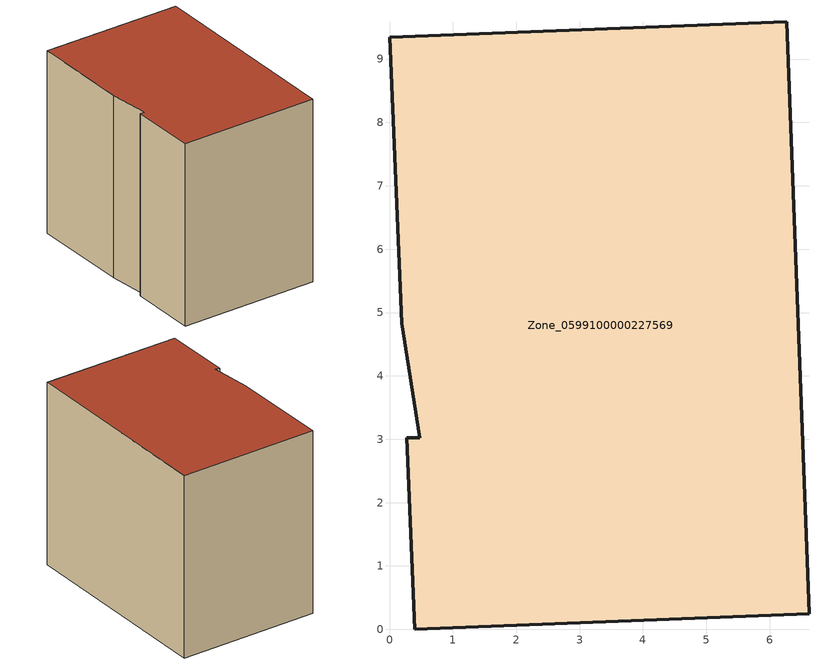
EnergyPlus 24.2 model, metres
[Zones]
Zone_0599100000227569
 floor ground (C_G): 0.47,3.02 0.19,4.83 0,9.34 6.27,9.59 6.62,0.25 0.4,0 0.27,3.02 z0
 wall outside (C_F): 6.62,0.25 6.27,9.59 0,9.34 0.19,4.83 0.47,3.02 0.27,3.02 0.4,0 6.62,0.25 z0:8.26
 roof outside (C_R): 0.47,3.02 0.27,3.02 0.4,0 6.62,0.25 6.27,9.59 0,9.34 0.19,4.83 z8.26
[BUILDING]
Pand.0599100000227569: North Axis=0; Terrain=City; Loads Convergence Tolerance Value=0.04; Temperature Convergence Tolerance Value=0.4; Solar Distribution=FullExterior; Maximum Number of Warmup Days=25; Minimum Number of Warmup Days=1
[Site:Location]
Rotterdam.The.Hague.AP_ZH_NLD Design_Conditions: Latitude=51.96; Longitude=4.45; Time Zone=1; Elevation=-4.5
[SITE:GROUNDTEMPERATURE:BUILDINGSURFACE]
18, 18, 18, 18, 18, 18, 18, 18, 18, 18, 18, 18
[MATERIAL] Thermal Absorptance=0.9; Solar Absorptance=0.7; Visible Absorptance=0.7
Name | Roughness | Thickness | Conductivity | Density | Specific Heat
G.TC.1975-1991 | MediumSmooth | 0.15 | 0.288461 | 540 | 1210
F.TC.1975-1991 | Rough | 0.3 | 0.230769 | 1920 | 840
R.TC.1975-1991 | MediumRough | 0.2 | 0.153846 | 1500 | 1000
[CONSTRUCTION]
C_G: G.TC.1975-1991
C_F: F.TC.1975-1991
C_R: R.TC.1975-1991
[ZONE]
Zone_0599100000227569: Type=1; Multiplier=1; Ceiling Height=Autocalculate; Volume=Autocalculate; Floor Area=autocalculate; Part of Total Floor Area=Yes
[ZONEINFILTRATION:DESIGNFLOWRATE]
Infil_Zone_0599100000227569: Zone or ZoneList or Space or SpaceList=Zone_0599100000227569; Schedule=AlwaysOn; Design Flow Rate Calculation Method=Flow/Area; Flow Rate per Floor Area=0.003; Constant Term Coefficient=1; Temperature Term Coefficient=0; Velocity Term Coefficient=0; Velocity Squared Term Coefficient=0
[HVACTEMPLATE:ZONE:IDEALLOADSAIRSYSTEM]
Zone_0599100000227569: Maximum Heating Supply Air Temperature=50; Minimum Cooling Supply Air Temperature=13; Maximum Heating Supply Air Humidity Ratio=0.0156; Minimum Cooling Supply Air Humidity Ratio=0.0077; Heating Limit=NoLimit; Cooling Limit=NoLimit; Dehumidification Control Type=ConstantSensibleHeatRatio; Cooling Sensible Heat Ratio=0.7; Dehumidification Setpoint=60; Humidification Control Type=None; Humidification Setpoint=30; Outdoor Air Method=None; Outdoor Air Flow Rate per Person=0.00944; Outdoor Air Flow Rate per Zone Floor Area=0; Outdoor Air Flow Rate per Zone=0; Demand Controlled Ventilation Type=None; Outdoor Air Economizer Type=NoEconomizer; Heat Recovery Type=None; Sensible Heat Recovery Effectiveness=0.7; Latent Heat Recovery Effectiveness=0.65
[ZONECONTROL:THERMOSTAT]
ThermostatControl_Zone_0599100000227569: Zone or ZoneList=Zone_0599100000227569; Control Type Schedule=DualSetpointControlType; Control 1=Thermostat_Zone_0599100000227569; Temperature Difference Between Cutout And Setpoint=0
[THERMOSTATSETPOINT:DUALSETPOINT]
Thermostat_Zone_0599100000227569: Heating Setpoint Temperature Schedule=HeatingSetpoint_Zone_0599100000227569; Cooling Setpoint Temperature Schedule=CoolingSetpoint_Zone_0599100000227569
[SCHEDULE:COMPACT]
HeatingSetpoint_Zone_0599100000227569: Through: 12/31, For: AllDays, Until: 24:00, 21
CoolingSetpoint_Zone_0599100000227569: Through: 12/31, For: AllDays, Until: 24:00, 24
DualSetpointControlType: Through: 12/31, For: AllDays, Until: 24:00, 4
AlwaysOn: Through: 12/31, For: AllDays, Until: 24:00, 1
